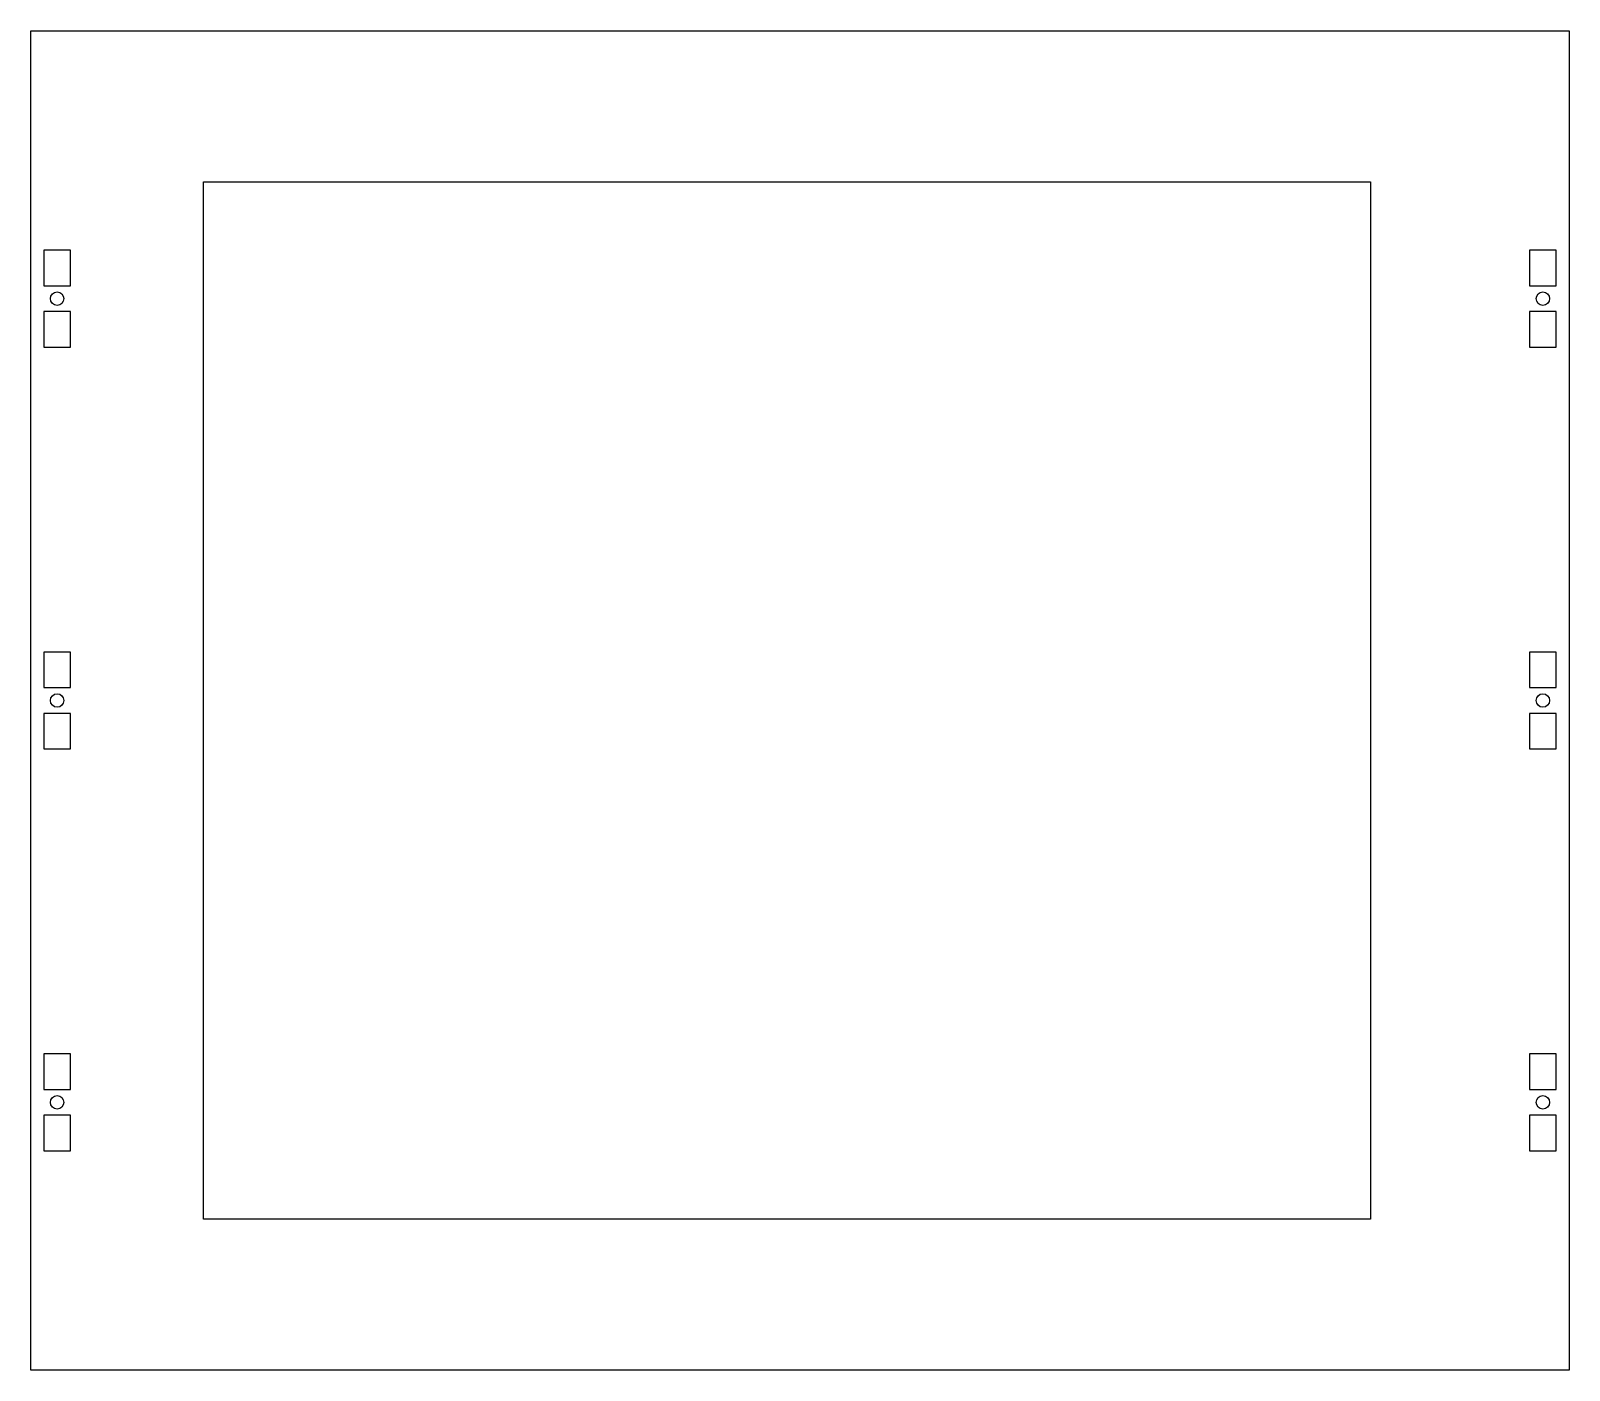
# Model space of a CAD drawing. Header units: millimetres. Extents: x -3 to 353, y 0 to 310.
import ezdxf

# ---------------------------------------------------------------- set-up
doc = ezdxf.new("R2010")
doc.units = ezdxf.units.MM
doc.layers.get('0').update_dxf_attribs({"linetype": 'CONTINUOUS'})

msp = doc.modelspace()

# ---------------------------------------------------------------- linework, layer by layer
for points in [[(353, 0), (-3, 0), (-3, 310), (0, 310), (353, 310)], [(37, 275), (307, 275), (307, 35), (37, 35)], [(0, 259.2), (0, 251), (6.2, 251), (6.2, 259.2)], [(350, 251), (350, 259.2), (343.8, 259.2), (343.8, 251)], [(0, 245), (0, 236.8), (6.2, 236.8), (6.2, 245)], [(343.8, 236.8), (350, 236.8), (350, 245), (343.8, 245)], [(6.2, 166.2), (0, 166.2), (0, 158), (6.2, 158)], [(343.8, 166.2), (343.8, 158), (350, 158), (350, 166.2)], [(6.2, 152), (0, 152), (0, 143.8), (6.2, 143.8)], [(343.8, 152), (343.8, 143.8), (350, 143.8), (350, 152)], [(6.2, 65), (6.2, 73.2), (0, 73.2), (0, 65)], [(350, 65), (350, 73.2), (343.8, 73.2), (343.8, 65)], [(6.2, 59), (0, 59), (0, 50.8), (6.2, 50.8)], [(350, 59), (343.8, 59), (343.8, 50.8), (350, 50.8)]]:
    msp.add_lwpolyline(points, close=True)
for centre in [(3.1, 248), (346.9, 248), (3.1, 155), (346.9, 155), (3.1, 62), (346.9, 62)]:
    msp.add_circle(centre, 1.55)

doc.saveas('drawing.dxf')
